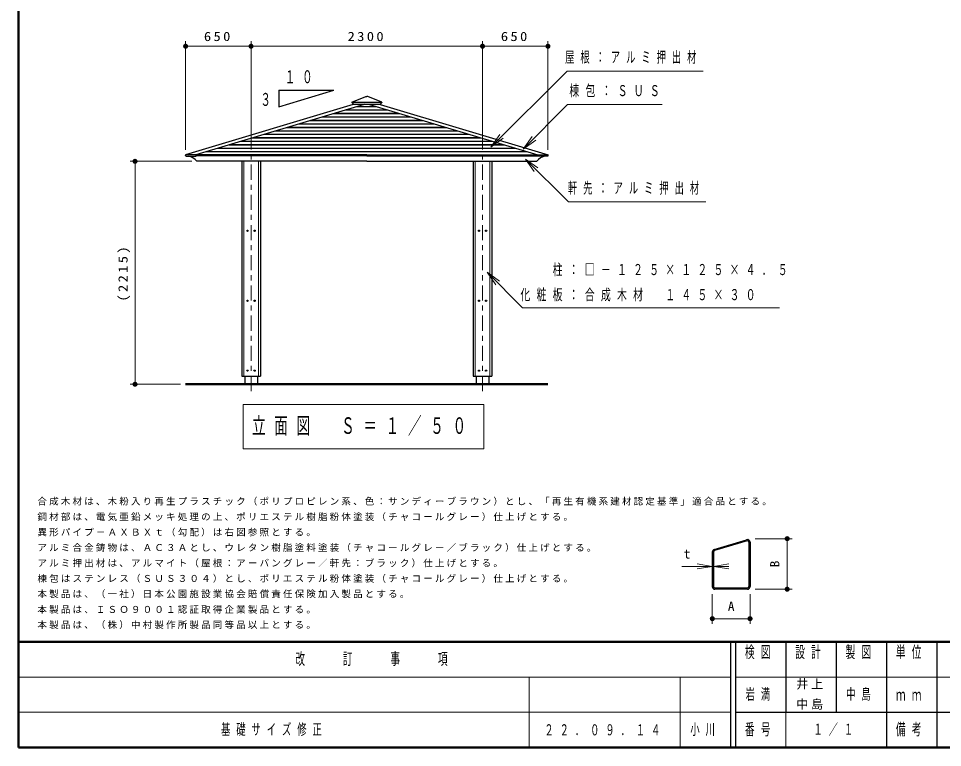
# Model space of a CAD drawing. Units: millimetres on the paper, with parts at other scales. Extents: x -385 to 8, y 0 to 267.
# Drawn here: x -385 to -201.4, y 0 to 144.9 of the extents above; entities that cross this region are included whole.
import ezdxf
from ezdxf.enums import TextEntityAlignment as Align

# ---------------------------------------------------------------- set-up
doc = ezdxf.new("R2010")
doc.units = ezdxf.units.MM
doc.linetypes.add('USER2', pattern=[6, 3, -1, 1, -1])
doc.layers.add('LY_1', color=190, linetype='Continuous', lineweight=25)
doc.styles.add('ＭＳ ゴシック', font='')
doc.styles.get('ＭＳ ゴシック').set_extended_font_data('MS Gothic')

# ---------------------------------------------------------------- blocks, each defined once
blk = doc.blocks.new('filled_dot')
at = {"color": 0, "linetype": 'Continuous', "lineweight": -2, "const_width": 1.25}
blk.add_lwpolyline([(-0.625, 0, 1), (0.625, 0, 1)], format="xyb", close=True, dxfattribs=at)
blk = doc.blocks.new('open_arrow')
at = {"color": 0, "linetype": 'Continuous', "lineweight": -2}
blk.add_lwpolyline([(7.5, 1.25), (0, 0), (7.5, -1.25)], dxfattribs=at)

msp = doc.modelspace()

# ---------------------------------------------------------------- linework, layer by layer
at = {"layer": 'LY_1', "color": 7, "lineweight": 50}
for p, q in [((-385, 267), (-385, 0)), ((-351.812, 72.195), (-279.802, 72.195)), ((-385, 21), (0, 21)), ((-385, 0), (0, 0))]:
    msp.add_line(p, q, dxfattribs=at)
at = {"layer": 'LY_1', "color": 7, "lineweight": 13}
for p, q in [((-351.788, 118.791), (-351.788, 140.371)), ((-338.788, 120.457), (-338.788, 140.371)), ((-292.788, 120.487), (-292.788, 140.371)), ((-292.788, 120.569), (-292.788, 140.371)), ((-279.788, 118.791), (-279.788, 140.371)), ((-351.788, 139.371), (-338.788, 139.371)), ((-338.788, 139.371), (-292.788, 139.371)), ((-292.788, 139.371), (-279.788, 139.371)), ((-291.147, 119.324), (-289.374, 121.795)), ((-291.147, 119.324), (-289.022, 121.441)), ((-284.697, 118.928), (-282.934, 121.406)), ((-288.669, 121.086), (-291.147, 119.324)), ((-284.697, 118.928), (-282.58, 121.054)), ((-282.226, 120.701), (-284.697, 118.928)), ((-350.554, 116.495), (-362.835, 116.495)), ((-361.835, 72.195), (-361.835, 116.495)), ((-284.283, 116.945), (-282.155, 114.83)), ((-284.283, 116.945), (-281.803, 115.185)), ((-282.508, 114.476), (-284.283, 116.945)), ((-291.888, 94.443), (-289.767, 92.321)), ((-291.888, 94.443), (-289.413, 92.675)), ((-290.12, 91.968), (-291.888, 94.443)), ((-352.812, 72.195), (-362.835, 72.195)), ((-340.359, 68.185), (-340.359, 59.385)), ((-292.559, 68.185), (-340.359, 68.185)), ((-292.559, 59.385), (-292.559, 68.185)), ((-340.359, 59.385), (-292.559, 59.385)), ((-238.633, 41.505), (-231.253, 41.505)), ((-232.253, 41.505), (-232.253, 31.455)), ((-243.871, 36.006), (-253.156, 36.006)), ((-238.633, 31.455), (-231.253, 31.455)), ((-247.133, 30.455), (-247.133, 24.607)), ((-239.633, 30.455), (-239.633, 24.607)), ((-239.633, 25.607), (-247.133, 25.607)), ((-385, 14), (-243.5, 14)), ((-283.5, 14), (-283.5, 0)), ((-253.5, 14), (-253.5, 0)), ((-242.5, 14), (-187.5, 14)), ((-385, 7), (-243.5, 7)), ((-232.5, 7), (-232.5, 0))]:
    msp.add_line(p, q, dxfattribs=at)
at = {"layer": 'LY_1', "color": 7}
for p, q in [((-333.288, 130.626), (-322.364, 130.626)), ((-333.288, 130.626), (-333.288, 127.349)), ((-333.288, 127.349), (-322.364, 130.626)), ((-340.638, 73.795), (-336.938, 73.795)), ((-340.038, 73.795), (-340.038, 72.195)), ((-337.538, 73.795), (-337.538, 72.195)), ((-294.638, 73.795), (-290.938, 73.795)), ((-294.038, 73.795), (-294.038, 72.195)), ((-291.538, 73.795), (-291.538, 72.195)), ((-246.759, 39.367), (-240.309, 41.302)), ((-240.236, 41.057), (-246.686, 39.122)), ((-239.896, 40.799), (-239.896, 31.98)), ((-239.633, 40.799), (-239.633, 31.98)), ((-247.133, 38.864), (-247.133, 31.98)), ((-246.871, 38.864), (-246.871, 31.98)), ((-246.608, 31.717), (-240.158, 31.717)), ((-240.158, 31.455), (-246.608, 31.455)), ((-202.5, 7), (-202.5, 0))]:
    msp.add_line(p, q, dxfattribs=at)
at = {"layer": 'LY_1', "color": 2}
for p, q in [((-318.769, 128.263), (-315.987, 129.371)), ((-315.987, 129.371), (-315.788, 129.371)), ((-315.589, 129.371), (-315.788, 129.371)), ((-312.807, 128.263), (-315.589, 129.371)), ((-318.781, 128.237), (-318.751, 128.163)), ((-318.617, 128.15), (-318.481, 127.81)), ((-312.959, 128.15), (-313.095, 127.81)), ((-312.795, 128.237), (-312.825, 128.163))]:
    msp.add_line(p, q, dxfattribs=at)
at = {"layer": 'LY_1', "color": 131}
for p, q in [((-318.475, 127.793), (-351.812, 117.791)), ((-316.294, 127.797), (-349.749, 117.761)), ((-315.283, 127.797), (-281.827, 117.761)), ((-313.102, 127.793), (-279.764, 117.791)), ((-351.774, 117.552), (-351.834, 117.751)), ((-351.774, 117.552), (-349.686, 117.552)), ((-349.686, 117.552), (-349.749, 117.761)), ((-281.89, 117.552), (-281.827, 117.761)), ((-279.802, 117.552), (-281.89, 117.552)), ((-279.802, 117.552), (-279.743, 117.751))]:
    msp.add_line(p, q, dxfattribs=at)
at = {"layer": 'LY_1', "color": 12, "lineweight": 13}
for p, q in [((-319.865, 126.726), (-315.788, 126.726)), ((-317.88, 127.321), (-315.788, 127.321)), ((-317.566, 127.415), (-315.788, 127.415)), ((-314.01, 127.415), (-315.788, 127.415)), ((-313.696, 127.321), (-315.788, 127.321)), ((-311.711, 126.726), (-315.788, 126.726)), ((-324.777, 125.252), (-315.788, 125.252)), ((-324.462, 125.347), (-315.788, 125.347)), ((-322.478, 125.942), (-315.788, 125.942)), ((-322.164, 126.036), (-315.788, 126.036)), ((-320.179, 126.631), (-315.788, 126.631)), ((-311.397, 126.631), (-315.788, 126.631)), ((-309.413, 126.036), (-315.788, 126.036)), ((-309.098, 125.942), (-315.788, 125.942)), ((-307.114, 125.347), (-315.788, 125.347)), ((-306.799, 125.252), (-315.788, 125.252)), ((-331.673, 123.183), (-315.788, 123.183)), ((-331.359, 123.278), (-315.788, 123.278)), ((-329.374, 123.873), (-315.788, 123.873)), ((-329.06, 123.967), (-315.788, 123.967)), ((-327.075, 124.563), (-315.788, 124.563)), ((-326.761, 124.657), (-315.788, 124.657)), ((-304.815, 124.657), (-315.788, 124.657)), ((-304.501, 124.563), (-315.788, 124.563)), ((-302.516, 123.967), (-315.788, 123.967)), ((-302.202, 123.873), (-315.788, 123.873)), ((-300.217, 123.278), (-315.788, 123.278)), ((-299.903, 123.183), (-315.788, 123.183)), ((-338.255, 121.209), (-315.788, 121.209)), ((-336.271, 121.804), (-315.788, 121.804)), ((-335.956, 121.898), (-315.788, 121.898)), ((-333.972, 122.494), (-315.788, 122.494)), ((-333.657, 122.588), (-315.788, 122.588)), ((-297.919, 122.588), (-315.788, 122.588)), ((-297.604, 122.494), (-315.788, 122.494)), ((-295.62, 121.898), (-315.788, 121.898)), ((-295.305, 121.804), (-315.788, 121.804)), ((-293.321, 121.209), (-315.788, 121.209)), ((-343.167, 119.735), (-315.788, 119.735)), ((-342.853, 119.829), (-315.788, 119.829)), ((-340.868, 120.425), (-315.788, 120.425)), ((-340.554, 120.519), (-315.788, 120.519)), ((-338.569, 121.114), (-315.788, 121.114)), ((-293.007, 121.114), (-315.788, 121.114)), ((-291.022, 120.519), (-315.788, 120.519)), ((-290.708, 120.425), (-315.788, 120.425)), ((-288.724, 119.829), (-315.788, 119.829)), ((-288.409, 119.735), (-315.788, 119.735)), ((-347.764, 118.356), (-315.788, 118.356)), ((-347.45, 118.45), (-315.788, 118.45)), ((-345.466, 119.045), (-315.788, 119.045)), ((-345.151, 119.14), (-315.788, 119.14)), ((-286.425, 119.14), (-315.788, 119.14)), ((-286.11, 119.045), (-315.788, 119.045)), ((-284.126, 118.45), (-315.788, 118.45)), ((-283.812, 118.356), (-315.788, 118.356))]:
    msp.add_line(p, q, dxfattribs=at)
at = {"layer": 'LY_1', "color": 2, "lineweight": 13}
for p, q in [((-318.779, 128.256), (-315.788, 128.256)), ((-318.732, 128.15), (-315.788, 128.15)), ((-318.463, 127.797), (-315.788, 127.797)), ((-312.797, 128.256), (-315.788, 128.256)), ((-312.844, 128.15), (-315.788, 128.15)), ((-313.113, 127.797), (-315.788, 127.797))]:
    msp.add_line(p, q, dxfattribs=at)
at = {"layer": 'LY_1', "color": 7, "linetype": 'USER2', "lineweight": 13}
for p, q in [((-338.788, 121.841), (-338.788, 69.857)), ((-292.788, 121.841), (-292.788, 69.857))]:
    msp.add_line(p, q, dxfattribs=at)
at = {"layer": 'LY_1', "color": 4}
for p, q in [((-315.788, 117.761), (-351.788, 117.761)), ((-315.788, 117.574), (-349.693, 117.574)), ((-315.788, 117.761), (-279.788, 117.761)), ((-315.788, 117.574), (-281.883, 117.574)), ((-315.788, 116.495), (-349.554, 116.495)), ((-315.788, 116.495), (-282.022, 116.495))]:
    msp.add_line(p, q, dxfattribs=at)
at = {"layer": 'LY_1', "color": 40}
for p, q in [((-340.638, 116.495), (-340.638, 73.795)), ((-336.938, 116.495), (-336.938, 73.795)), ((-294.638, 116.495), (-294.638, 73.795)), ((-290.938, 116.495), (-290.938, 73.795))]:
    msp.add_line(p, q, dxfattribs=at)
at = {"layer": 'LY_1', "color": 40, "lineweight": 13}
for p, q in [((-340.238, 116.495), (-340.238, 73.795)), ((-337.338, 116.495), (-337.338, 73.795)), ((-294.238, 116.495), (-294.238, 73.795)), ((-291.338, 116.495), (-291.338, 73.795))]:
    msp.add_line(p, q, dxfattribs=at)
at = {"layer": 'LY_1', "color": 211}
for p, q in [((-243.5, 21), (-243.5, 0)), ((-242.5, 21), (-242.5, 0)), ((-232.5, 21), (-232.5, 7)), ((-222.5, 21), (-222.5, 7)), ((-212.5, 21), (-212.5, 0)), ((-202.5, 21), (-202.5, 7)), ((-242.5, 7), (0, 7))]:
    msp.add_line(p, q, dxfattribs=at)
at = {"layer": 'LY_1', "color": 7, "lineweight": 13}
for points in [[(-291.147, 119.324), (-275.963, 134.444), (-248.963, 134.444)], [(-284.697, 118.928), (-275.877, 127.785), (-257.077, 127.785)], [(-284.283, 116.945), (-275.713, 108.43), (-248.418, 108.43)], [(-291.888, 94.443), (-284.817, 87.372), (-233.8, 87.372)]]:
    msp.add_lwpolyline(points, dxfattribs=at)
at = {"layer": 'LY_1', "color": 7}
for centre in [(-339.488, 102.695), (-338.088, 102.695), (-293.488, 102.695), (-292.088, 102.695), (-339.488, 88.795), (-338.088, 88.795), (-293.488, 88.795), (-292.088, 88.795), (-339.488, 74.895), (-338.088, 74.895), (-293.488, 74.895), (-292.088, 74.895)]:
    msp.add_circle(centre, 0.125, dxfattribs=at)
at = {"layer": 'LY_1', "color": 2}
for centre, start, end in [((-318.762, 128.245), 111.7, 201.7), ((-318.732, 128.17), 201.7, 270), ((-318.463, 127.817), 196.7, 270), ((-313.113, 127.817), 270, 343.3), ((-312.844, 128.17), 270, 338.3), ((-312.814, 128.245), 338.3, 68.3)]:
    msp.add_arc(centre, 0.02, start, end, dxfattribs=at)
at = {"layer": 'LY_1', "color": 131}
for centre, start, end in [((-351.803, 117.761), 106.69924, 196.69924), ((-279.773, 117.761), 343.30076, 73.30076)]:
    msp.add_arc(centre, 0.032, start, end, dxfattribs=at)
at = {"layer": 'LY_1', "color": 4}
for centre, start, end in [((-352.005, 114.438), 40.00125, 76.72173), ((-279.571, 114.438), 103.27827, 139.99875)]:
    msp.add_arc(centre, 3.2, start, end, dxfattribs=at)
at = {"layer": 'LY_1', "color": 7}
for centre, radius, start, end in [((-240.158, 40.799), 0.525, 0, 106.69926), ((-240.158, 40.799), 0.263, 0, 106.70022), ((-246.608, 38.864), 0.525, 106.69783, 179.99996), ((-246.608, 38.864), 0.263, 106.70023, 179.99996), ((-246.608, 31.98), 0.525, 179.99998, 270.00003), ((-246.608, 31.98), 0.263, 179.99998, 270.00003), ((-240.158, 31.98), 0.525, 270.00002, 0), ((-240.158, 31.98), 0.263, 270.00002, 0)]:
    msp.add_arc(centre, radius, start, end, dxfattribs=at)

# ---------------------------------------------------------------- block references
at = {"layer": 'LY_1', "color": 7, "lineweight": 13, "xscale": 0.4, "yscale": 0.4}
for name, p in [('filled_dot', (-351.788, 139.371)), ('filled_dot', (-292.788, 139.371)), ('open_arrow', (-246.871, 36.006)), ('filled_dot', (-247.133, 25.607))]:
    msp.add_blockref(name, p, dxfattribs=at)
for name, p, rotation in [('filled_dot', (-338.788, 139.371), 180), ('filled_dot', (-292.788, 139.371), 180), ('filled_dot', (-279.788, 139.371), 180), ('filled_dot', (-361.835, 116.495), 270), ('filled_dot', (-361.835, 72.195), 90), ('filled_dot', (-232.253, 41.505), 270), ('open_arrow', (-247.133, 36.006), 180), ('filled_dot', (-232.253, 31.455), 90), ('filled_dot', (-239.633, 25.607), 180)]:
    msp.add_blockref(name, p, dxfattribs=dict(at, rotation=rotation))

# ---------------------------------------------------------------- texts
at = {"layer": 'LY_1', "color": 7, "style": 'ＭＳ ゴシック', "width": 0.6}
msp.add_text('３', height=2.566, dxfattribs=at).set_placement((-335.892, 128.794), align=Align.MIDDLE_CENTER)
at = {"layer": 'LY_1', "color": 7, "style": 'ＭＳ ゴシック', "width": 1.05}
for s, p in [('t', (-252.156, 37.006)), ('A', (-243.383, 26.607))]:
    msp.add_text(s, height=1.833, dxfattribs=at).set_placement(p, align=Align.BOTTOM_CENTER)
msp.add_text('B', height=1.833, rotation=90, dxfattribs=at).set_placement((-233.253, 36.48), align=Align.BOTTOM_CENTER)
at = {"layer": 'LY_1', "color": 7, "style": 'ＭＳ ゴシック'}
for s, insert, char_height, attachment_point in [('\\T1.33;\\W1.15;650', (-345.288, 140.371), 1.833, 8), ('\\T1.33;\\W1.15;2300', (-315.788, 140.371), 1.833, 8), ('\\T1.33;\\W1.15;650', (-286.288, 140.371), 1.833, 8), ('\\T1.64;\\W0.6;屋根：アルミ押出材', (-276.38, 137.094), 2.199, 4), ('\\T1.64;\\W0.6;１０', (-328.649, 133.287), 2.566, 5), ('\\T1.64;\\W0.65;棟包：ＳＵＳ', (-275.532, 130.435), 2.199, 4), ('\\T1.64;\\W0.6;軒先：アルミ押出材', (-275.835, 111.08), 2.199, 4), ('\\T1.64;\\W0.65;\u3000\u3000柱：□－１２５×１２５×４．５', (-285.25, 94.872), 2.199, 4), ('\\T1.64;\\W0.65;化粧板：合成木材\u3000１４５×３０\u3000\u3000', (-285.25, 89.872), 2.199, 4), ('\\T1.64;\\W0.6;立面図\u3000Ｓ＝１／５０', (-316.459, 63.785), 3.299, 5), ('\\T1.23;合成木材は、木粉入り再生プラスチック（ポリプロピレン系、色：サンディーブラウン）とし、「再生有機系建材認定基準」適合品とする。', (-381.231, 48.069), 1.349, 7), ('\\T1.23;鋼材部は、電気亜鉛メッキ処理の上、ポリエステル樹脂粉体塗装（チャコールグレー）仕上げとする。', (-381.231, 45.002), 1.349, 7), ('\\T1.23;異形パイプ－ＡＸＢＸｔ（勾配）は右図参照とする。', (-381.231, 41.935), 1.349, 7), ('\\T1.23;アルミ合金鋳物は、ＡＣ３Ａとし、ウレタン樹脂塗料塗装（チャコールグレー／ブラック）仕上げとする。', (-381.231, 38.869), 1.349, 7), ('\\T1.23;アルミ押出材は、アルマイト（屋根：アーバングレー／軒先：ブラック）仕上げとする。', (-381.231, 35.802), 1.349, 7), ('\\T1.23;棟包はステンレス（ＳＵＳ３０４）とし、ポリエステル粉体塗装（チャコールグレー）仕上げとする。', (-381.231, 32.735), 1.349, 7), ('\\T1.23;本製品は、（一社）日本公園施設業協会賠償責任保険加入製品とする。', (-381.231, 29.669), 1.349, 7), ('\\T1.23;本製品は、ＩＳＯ９００１認証取得企業製品とする。', (-381.231, 26.602), 1.349, 7), ('\\T1.23;本製品は、（株）中村製作所製品同等品以上とする。', (-381.231, 23.535), 1.349, 7), ('\\T1.23;井上', (-227.5, 12.5), 1.76, 5), ('\\T1.64;\\W0.6;岩満', (-237.5, 10.5), 2.199, 5), ('\\T1.64;\\W0.6;中島', (-217.5, 10.5), 2.199, 5), ('\\T1.23;中島', (-227.5, 8.5), 1.76, 5), ('\\T1.64;\\W0.6;基礎サイズ修正', (-344.75, 3.5), 2.199, 4), ('\\T1.64;\\W0.6;２２．０９．１４', (-280.5, 3.5), 2.199, 4), ('\\T1.64;\\W0.6;小川', (-251.5, 3.5), 2.199, 4), ('\\T1.64;\\W0.6;１／１', (-222.5, 3.5), 2.199, 5)]:
    msp.add_mtext(s, dxfattribs=dict(at, insert=insert, char_height=char_height, attachment_point=attachment_point))
at = {"layer": 'LY_1', "color": 7, "insert": (-362.835, 94.345), "char_height": 1.833, "attachment_point": 8, "rotation": 90, "style": 'ＭＳ ゴシック'}
msp.add_mtext('\\T1.33;\\W1.15;(2215)', dxfattribs=at)
at = {"layer": 'LY_1', "color": 4, "char_height": 2.346, "style": 'ＭＳ ゴシック'}
for s, insert, attachment_point in [('\\T1.64;\\W0.6;検図', (-237.5, 20.167), 2), ('\\T1.64;\\W0.6;設計', (-227.5, 20.167), 2), ('\\T1.64;\\W0.6;製図', (-217.5, 20.167), 2), ('\\T1.64;\\W0.6;単位', (-207.5, 20.167), 2), ('\\T1.64;\\W0.6;改\u3000\u3000訂\u3000\u3000事\u3000\u3000項', (-314.25, 17.5), 5), ('\\T1.64;\\W0.6;ｍｍ', (-207.5, 10.5), 5), ('\\T1.64;\\W0.6;番号', (-237.5, 3.5), 5), ('\\T1.64;\\W0.6;備考', (-207.5, 3.5), 5)]:
    msp.add_mtext(s, dxfattribs=dict(at, insert=insert, attachment_point=attachment_point))

doc.saveas('drawing.dxf')
